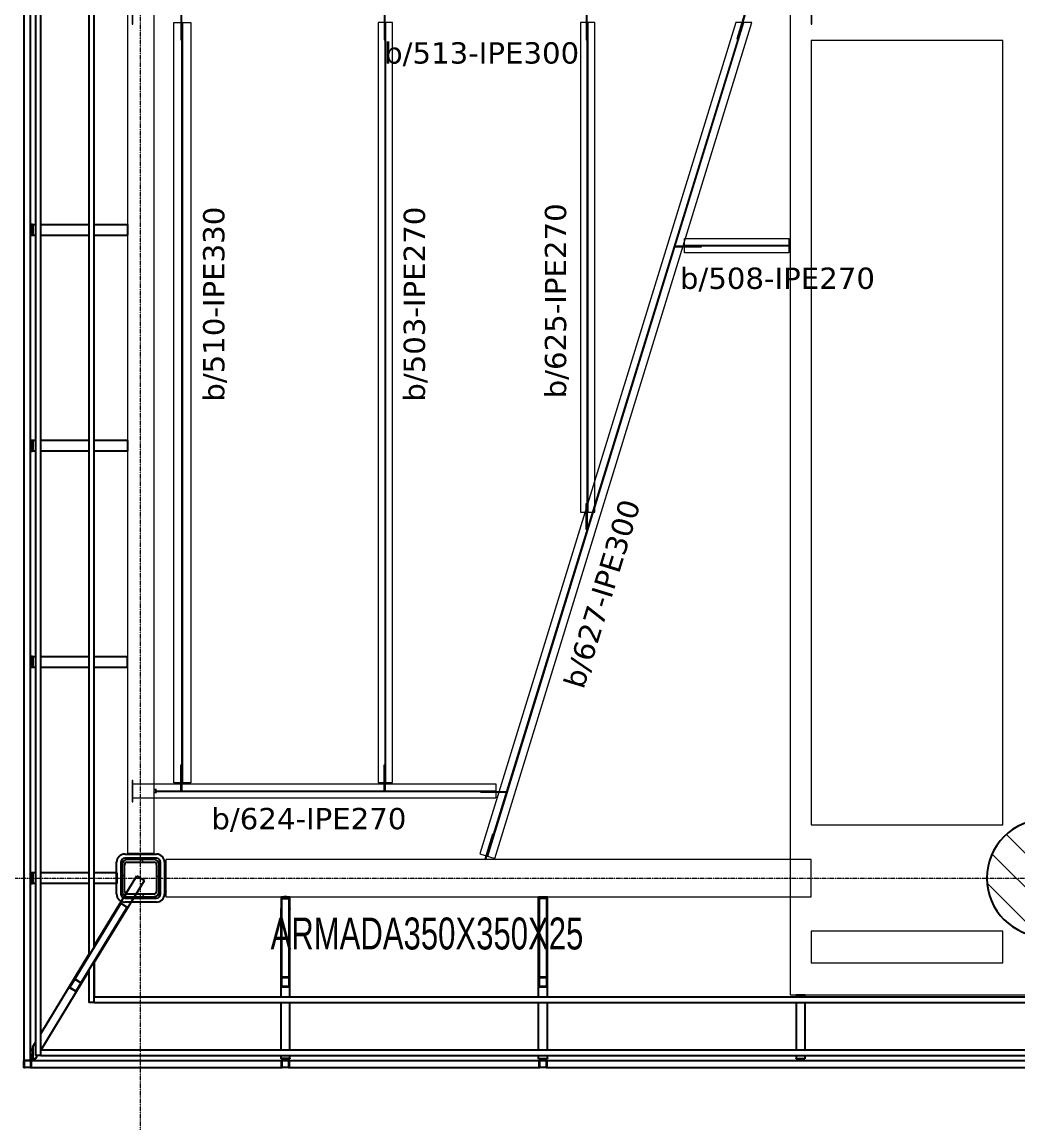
# Model space of a CAD drawing. Header units: millimetres. Extents: x -900 to 77706, y -21218 to 30789.
# Drawn here: x 3802 to 13159, y -2301 to 8043 of the extents above; entities that cross this region are included whole.
import ezdxf

# ---------------------------------------------------------------- set-up
doc = ezdxf.new("R2010")
doc.units = ezdxf.units.MM
doc.header["$LTSCALE"] = 0.9
doc.linetypes.add('Grid Line', pattern=[3.33375, 1.905, -0.47625, 0.47625, -0.47625])
for name, color, linetype, lineweight in [('0-3', 250, 'Continuous', 5), ('A_ALMA', 255, 'Continuous', 5), ('E_B_PLACA-1', 10, 'Continuous', 25), ('E_B_PLACA-2', 254, 'Continuous', 25), ('E_COLUMNAS', 1, 'Continuous', 18), ('E_COLUMNAS-1', 254, 'Continuous', 25), ('E_COLUMNAS-2', 1, 'Continuous', 9), ('E_COLUMNAS-3', 1, 'Continuous', 35), ('E_COLUMNAS-4', 1, 'Continuous', 25), ('E_EJES-1', 8, 'Grid Line', 9), ('E_TEXTO', 3, 'Continuous', 9), ('E_VIGAS', 5, 'Continuous', 9), ('E_VIGAS-1', 5, 'Continuous', 25), ('E_VIGAS-2', 10, 'Continuous', 25), ('E_VIGAS-3', 5, 'Continuous', 25), ('P-PLATINA', 6, 'Continuous', 15), ('S-COLS-HDLN-1', 52, 'Continuous', 9), ('VIGAS_HCB', 253, 'Continuous', 15)]:
    doc.layers.add(name, color=color, linetype=linetype, lineweight=lineweight)
doc.styles.add('Arial Narrow', font='', dxfattribs={"width": 0.85, "height": 0.3})
doc.styles.add('VERDANA', font='verdana.ttf')
doc.styles.get('Arial Narrow').set_extended_font_data('Arial Narrow')

# ---------------------------------------------------------------- blocks, each defined once
blk = doc.blocks.new('EST_SFM_VIGA-METALICA-SECCION-C - EST_SFM_VIGA-METALICA-UPN160-1602621-PLANTA DE PISO 12 N_E_ _48_55m')
at = {"layer": 'E_VIGAS-1'}
for p, q in [((14.466, 0.047), (-14.455, 0.047)), ((14.471, 0.047), (14.468, 0.047)), ((14.471, 0.047), (14.471, -0.016)), ((-14.46, -0.018), (14.471, -0.018))]:
    blk.add_line(p, q, dxfattribs=at)
blk = doc.blocks.new('EST_SFM_VIGA-METALICA-SECCION-C - EST_SFM_VIGA-METALICA-UPN100-1529610-PLANTA DE PISO 12 N_E_ _48_55m')
at = {"layer": 'E_VIGAS-2'}
for p, q in [((14.393, 0.032), (-14.39, 0.032)), ((14.393, 0.032), (14.393, -0.018)), ((-14.442, -0.018), (14.393, -0.018))]:
    blk.add_line(p, q, dxfattribs=at)
blk = doc.blocks.new('EST_SFM_VIGA-METALICA-SECCION-C - EST_SFM_VIGA-METALICA-UPN100-1529678-PLANTA DE PISO 12 N_E_ _48_55m')
at = {"layer": 'E_VIGAS-2'}
for p, q in [((13.374, 0.018), (-13.422, 0.018)), ((13.894, 0.018), (13.507, 0.018)), ((13.894, 0.018), (13.894, -0.032)), ((-13.504, -0.032), (13.456, -0.032)), ((13.59, -0.032), (13.893, -0.032))]:
    blk.add_line(p, q, dxfattribs=at)
blk = doc.blocks.new('EST_SFM_VIGA-METALICA-SECCION-C - EST_SFM_VIGA-METALICA-UPN100-1527742-PLANTA DE PISO 12 N_E_ _48_55m')
at = {"layer": 'E_VIGAS-2'}
for p, q in [((-34.827, -0.032), (-34.827, 0.018)), ((34.044, 0.018), (-34.827, 0.018)), ((-34.827, -0.032), (34.044, -0.032))]:
    blk.add_line(p, q, dxfattribs=at)
blk = doc.blocks.new('EST_SFM_VIGA-METALICA-SECCION-C - EST_SFM_VIGA-METALICA-UPN100-1527772-PLANTA DE PISO 12 N_E_ _48_55m')
at = {"layer": 'E_VIGAS-2'}
for p, q in [((-34.929, -0.018), (-34.929, 0.032)), ((34.942, 0.032), (-34.929, 0.032)), ((-34.929, -0.018), (34.942, -0.018))]:
    blk.add_line(p, q, dxfattribs=at)
blk = doc.blocks.new('EST_SFM_VIGA-METALICA-SECCION-C - EST_SFM_VIGA-METALICA-UPN160-1579051-PLANTA DE PISO 12 N_E_ _48_55m')
at = {"layer": 'E_VIGAS-1'}
for p, q in [((-35.108, 0.047), (-35.175, 0.047)), ((-32.753, 0.047), (-35.107, 0.047)), ((-32.685, 0.047), (-32.751, 0.047)), ((-30.333, 0.047), (-32.684, 0.047)), ((-30.265, 0.047), (-30.331, 0.047)), ((30.107, 0.047), (-30.264, 0.047)), ((-35.176, -0.018), (-35.176, -0.012)), ((-35.176, -0.018), (-35.17, -0.018)), ((-35.112, -0.018), (-32.747, -0.018)), ((-32.689, -0.018), (-30.327, -0.018)), ((-30.269, -0.018), (30.113, -0.018))]:
    blk.add_line(p, q, dxfattribs=at)
blk = doc.blocks.new('EST_SCM_COLUMNA-METALICA-SECCION-CUADRADA - EST_SCM_COLUMNA-TUBULAR-CUADRADA_PTEØ_70x70 e_3mm-1587330-PLANTA DE PISO 12 N_E_ _48_55m')
at = {"layer": 'E_COLUMNAS-2'}
h = blk.add_hatch(dxfattribs=at)
h.set_pattern_fill('FP_1', color=256, style=0, pattern_type=2)
h.set_pattern_definition([(135, (75.225, -138.917), (-0.15909903, -0.15909903), [])])
h.paths.add_polyline_path([(0.029, -0.035), (0.033, -0.033), (0.035, -0.029), (0.031, -0.031)])
h.paths.add_polyline_path([(-0.029, -0.035), (-0.031, -0.031), (-0.035, -0.029), (-0.033, -0.033)])
h.paths.add_polyline_path([(0.029, -0.035), (0.029, -0.032), (-0.029, -0.032), (-0.029, -0.035)])
h.paths.add_polyline_path([(0.035, 0.029), (0.033, 0.033), (0.029, 0.035), (0.031, 0.031)])
h.paths.add_polyline_path([(0.035, -0.029), (0.035, 0.029), (0.032, 0.029), (0.032, -0.029)])
h.paths.add_polyline_path([(-0.035, 0.029), (-0.031, 0.031), (-0.029, 0.035), (-0.033, 0.033)])
h.paths.add_polyline_path([(-0.035, -0.029), (-0.032, -0.029), (-0.032, 0.029), (-0.035, 0.029), (-0.035, 0.016)])
h.paths.add_polyline_path([(0.029, 0.032), (0.029, 0.035), (-0.029, 0.035), (-0.029, 0.032)])
at = {"layer": 'E_COLUMNAS-1'}
for p, q in [((-0.035, -0.029), (-0.035, 0.029)), ((-0.032, 0.029), (-0.032, -0.029)), ((-0.029, 0.035), (0.029, 0.035)), ((0.029, 0.032), (-0.029, 0.032)), ((0.032, -0.029), (0.032, 0.029)), ((0.035, 0.029), (0.035, -0.029)), ((-0.029, -0.032), (0.029, -0.032)), ((0.029, -0.035), (-0.029, -0.035))]:
    blk.add_line(p, q, dxfattribs=at)
for centre, radius, start, end in [((-0.029, 0.029), 0.006, 90, 180), ((-0.029, 0.029), 0.003, 90, 180), ((0.029, 0.029), 0.006, 0, 90), ((0.029, 0.029), 0.003, 0, 90), ((0.029, 0.029), 0.006, 10, 80), ((0.029, 0.029), 0.003, 30, 60), ((-0.029, -0.029), 0.006, 180, 270), ((-0.029, -0.029), 0.003, 180, 270), ((0.029, -0.029), 0.006, 270, 0), ((0.029, -0.029), 0.003, 270, 360)]:
    blk.add_arc(centre, radius, start, end, dxfattribs=at)
blk = doc.blocks.new('EST_SCM_COLUMNA-METALICA-SECCION-CUADRADA - EST_SCM_COLUMNA-TUBULAR-CUADRADA_PTEØ_70x70 e_3mm-V29-PLANTA DE PISO 12 N_E_ _48_55m')
at = {"layer": 'E_COLUMNAS-1'}
for p, q in [((-0.035, -0.029), (-0.035, 0.029)), ((-0.032, 0.029), (-0.032, -0.029)), ((-0.029, 0.035), (0.029, 0.035)), ((0.029, 0.032), (-0.029, 0.032)), ((0.032, -0.029), (0.032, 0.029)), ((0.035, 0.029), (0.035, -0.029)), ((-0.029, -0.032), (0.029, -0.032)), ((0.029, -0.035), (-0.029, -0.035))]:
    blk.add_line(p, q, dxfattribs=at)
for centre, radius, start, end in [((-0.029, 0.029), 0.006, 90, 180), ((-0.029, 0.029), 0.006, 90, 170), ((-0.029, 0.029), 0.003, 90, 180), ((-0.029, 0.029), 0.003, 90, 150), ((0.029, 0.029), 0.006, 0, 90), ((0.029, 0.029), 0.006, 10, 90), ((0.029, 0.029), 0.003, 0, 90), ((0.029, 0.029), 0.003, 30, 90), ((-0.029, -0.029), 0.006, 180, 270), ((-0.029, -0.029), 0.003, 180, 270), ((0.029, -0.029), 0.006, 270, 0), ((0.029, -0.029), 0.003, 270, 360)]:
    blk.add_arc(centre, radius, start, end, dxfattribs=at)
blk = doc.blocks.new('EST_SCM_COLUMNA-METALICA-SECCION-CUADRADA - EST_SCM_COLUMNA-TUBULAR-CUADRADA_PTEØ_70x70 e_3mm-V30-PLANTA DE PISO 12 N_E_ _48_55m')
at = {"layer": 'E_COLUMNAS-1'}
for p, q in [((-0.035, -0.029), (-0.035, 0.029)), ((-0.032, 0.029), (-0.032, -0.029)), ((-0.029, 0.035), (0.029, 0.035)), ((0.029, 0.032), (-0.029, 0.032)), ((0.032, -0.029), (0.032, 0.029)), ((0.035, 0.029), (0.035, -0.029)), ((-0.029, -0.032), (0.029, -0.032)), ((0.029, -0.035), (-0.029, -0.035))]:
    blk.add_line(p, q, dxfattribs=at)
for centre, radius, start, end in [((-0.029, 0.029), 0.006, 90, 180), ((-0.029, 0.029), 0.006, 90, 170), ((-0.029, 0.029), 0.003, 90, 180), ((-0.029, 0.029), 0.003, 90, 150), ((0.029, 0.029), 0.006, 0, 90), ((0.029, 0.029), 0.006, 10, 90), ((0.029, 0.029), 0.003, 0, 90), ((0.029, 0.029), 0.003, 30, 90), ((-0.029, -0.029), 0.006, 180, 270), ((-0.029, -0.029), 0.003, 180, 270), ((0.029, -0.029), 0.006, 270, 0), ((0.029, -0.029), 0.003, 270, 360)]:
    blk.add_arc(centre, radius, start, end, dxfattribs=at)
blk = doc.blocks.new('DCTIB_CNI_EST_MOD-1A-FAC_0001_rvt-2-PLANTA DE PISO 12 N_E_ _48_55m')
at = {"layer": 'E_VIGAS'}
h = blk.add_hatch(dxfattribs=at)
h.set_pattern_fill('FP_2', color=256, style=0, pattern_type=2)
h.set_pattern_definition([(45, (0, 0), (-0.376888, 0.376888), []), (45, (0, 0.571), (-0.376888, 0.376888), [])])
h.paths.add_polyline_path([(-72.834, 139.641), (-72.77, 139.641), (-72.77, 139.643), (-72.834, 139.643)])
h.paths.add_polyline_path([(-72.837, 139.645), (-72.836, 139.645), (-72.837, 139.667)])
h.paths.add_polyline_path([(-72.769, 139.645), (-72.767, 139.645), (-72.769, 139.667)])
h.paths.add_polyline_path([(-72.834, 139.729), (-72.77, 139.729), (-72.77, 139.731), (-72.834, 139.731)])
at = {"layer": 'E_B_PLACA-1'}
blk.add_line((-74.597, 139.881), (-74.597, 139.545), dxfattribs=at)
at = {"layer": 'E_B_PLACA-2'}
blk.add_line((-74.597, 139.545), (-74.597, 139.881), dxfattribs=at)
at = {"layer": 'E_COLUMNAS-1'}
for centre, radius, start, end in [((-75.196, 138.946), 0.006, 10, 80), ((-75.196, 138.946), 0.006, 10, 80), ((-75.196, 138.946), 0.003, 30, 60), ((-75.196, 138.946), 0.003, 30, 60), ((-72.831, 138.946), 0.006, 90, 170), ((-72.831, 138.946), 0.006, 90, 170), ((-72.831, 138.946), 0.003, 90, 150), ((-72.831, 138.946), 0.003, 90, 150), ((-72.773, 138.946), 0.006, 10, 90), ((-72.773, 138.946), 0.006, 10, 90), ((-72.773, 138.946), 0.003, 30, 90), ((-72.773, 138.946), 0.003, 30, 90), ((-70.411, 138.946), 0.006, 90, 170), ((-70.411, 138.946), 0.006, 90, 170), ((-70.411, 138.946), 0.003, 90, 150), ((-70.411, 138.946), 0.003, 90, 150), ((-70.353, 138.946), 0.006, 10, 90), ((-70.353, 138.946), 0.006, 10, 90), ((-70.353, 138.946), 0.003, 30, 90), ((-70.353, 138.946), 0.003, 30, 90)]:
    blk.add_arc(centre, radius, start, end, dxfattribs=at)
at = {"layer": 'E_VIGAS-1'}
for p, q in [((-75.177, 146.804), (-75.195, 146.804)), ((-75.177, 146.767), (-75.177, 146.804)), ((-75.177, 146.804), (-75.175, 146.804)), ((-75.175, 146.704), (-75.175, 146.804)), ((-75.175, 146.804), (-75.147, 146.804)), ((-75.175, 146.804), (-75.175, 146.704)), ((-75.097, 146.804), (-74.647, 146.804)), ((-74.597, 146.804), (-74.286, 146.804)), ((-74.286, 146.804), (-74.286, 146.704)), ((-75.195, 146.757), (-75.181, 146.757)), ((-75.181, 146.752), (-75.195, 146.752)), ((-75.195, 146.704), (-75.177, 146.704)), ((-75.18, 146.757), (-75.176, 146.757)), ((-75.18, 146.757), (-75.176, 146.757)), ((-75.177, 146.757), (-75.18, 146.757)), ((-75.176, 146.752), (-75.18, 146.752)), ((-75.18, 146.752), (-75.177, 146.752)), ((-75.176, 146.752), (-75.18, 146.752)), ((-75.177, 146.704), (-75.177, 146.742)), ((-75.175, 146.704), (-75.177, 146.704)), ((-75.175, 146.704), (-75.147, 146.704)), ((-75.097, 146.704), (-74.647, 146.704)), ((-74.597, 146.704), (-74.286, 146.704)), ((-75.177, 144.774), (-75.195, 144.774)), ((-75.195, 144.726), (-75.181, 144.726)), ((-75.181, 144.721), (-75.195, 144.721)), ((-75.18, 144.726), (-75.176, 144.726)), ((-75.18, 144.726), (-75.176, 144.726)), ((-75.177, 144.726), (-75.18, 144.726)), ((-75.176, 144.721), (-75.18, 144.721)), ((-75.18, 144.721), (-75.177, 144.721)), ((-75.176, 144.721), (-75.18, 144.721)), ((-75.177, 144.774), (-75.175, 144.774)), ((-75.177, 144.736), (-75.177, 144.774)), ((-75.177, 144.674), (-75.177, 144.711)), ((-75.175, 144.674), (-75.175, 144.774)), ((-75.175, 144.774), (-75.175, 144.674)), ((-75.147, 144.774), (-75.175, 144.774)), ((-74.647, 144.774), (-75.097, 144.774)), ((-74.286, 144.774), (-74.597, 144.774)), ((-74.286, 144.774), (-74.286, 144.674)), ((-75.195, 144.674), (-75.177, 144.674)), ((-75.175, 144.674), (-75.177, 144.674)), ((-75.147, 144.674), (-75.175, 144.674)), ((-74.647, 144.674), (-75.097, 144.674)), ((-74.286, 144.674), (-74.597, 144.674)), ((-75.177, 142.743), (-75.195, 142.743)), ((-75.177, 142.706), (-75.177, 142.743)), ((-75.177, 142.743), (-75.175, 142.743)), ((-75.175, 142.643), (-75.175, 142.743)), ((-75.175, 142.743), (-75.147, 142.743)), ((-75.175, 142.743), (-75.175, 142.643)), ((-75.097, 142.743), (-74.647, 142.743)), ((-74.597, 142.743), (-74.287, 142.743)), ((-74.287, 142.743), (-74.287, 142.643)), ((-75.195, 142.696), (-75.181, 142.696)), ((-75.181, 142.69), (-75.195, 142.69)), ((-75.195, 142.643), (-75.177, 142.643)), ((-75.18, 142.696), (-75.176, 142.696)), ((-75.18, 142.696), (-75.176, 142.696)), ((-75.177, 142.696), (-75.18, 142.696)), ((-75.176, 142.69), (-75.18, 142.69)), ((-75.18, 142.69), (-75.177, 142.69)), ((-75.176, 142.69), (-75.18, 142.69)), ((-75.177, 142.643), (-75.177, 142.68)), ((-75.175, 142.643), (-75.177, 142.643)), ((-75.175, 142.643), (-75.147, 142.643)), ((-75.097, 142.643), (-74.647, 142.643)), ((-74.597, 142.643), (-74.287, 142.643)), ((-75.177, 140.712), (-75.195, 140.712)), ((-75.177, 140.712), (-75.175, 140.712)), ((-75.177, 140.675), (-75.177, 140.712)), ((-75.175, 140.612), (-75.175, 140.712)), ((-75.175, 140.712), (-75.175, 140.612)), ((-75.147, 140.712), (-75.175, 140.712)), ((-74.647, 140.712), (-75.097, 140.712)), ((-74.387, 140.712), (-74.597, 140.712)), ((-74.597, 140.027), (-74.197, 140.684)), ((-74.387, 140.712), (-74.387, 140.612)), ((-74.197, 140.684), (-74.127, 140.641)), ((-75.195, 140.665), (-75.181, 140.665)), ((-75.181, 140.66), (-75.195, 140.66)), ((-75.195, 140.612), (-75.177, 140.612)), ((-75.18, 140.665), (-75.176, 140.665)), ((-75.18, 140.665), (-75.176, 140.665)), ((-75.177, 140.665), (-75.18, 140.665)), ((-75.176, 140.66), (-75.18, 140.66)), ((-75.18, 140.66), (-75.177, 140.66)), ((-75.176, 140.66), (-75.18, 140.66)), ((-75.177, 140.612), (-75.177, 140.65)), ((-75.175, 140.612), (-75.177, 140.612)), ((-75.147, 140.612), (-75.175, 140.612)), ((-74.647, 140.612), (-75.097, 140.612)), ((-74.597, 139.869), (-74.127, 140.641)), ((-74.387, 140.612), (-74.597, 140.612)), ((-72.843, 140.488), (-72.815, 140.488)), ((-72.843, 140.488), (-72.843, 140.377)), ((-72.837, 140.465), (-72.837, 139.727)), ((-72.77, 140.469), (-72.834, 140.469)), ((-72.805, 140.488), (-72.805, 140.487)), ((-72.8, 140.488), (-72.805, 140.488)), ((-72.805, 140.487), (-72.8, 140.487)), ((-72.805, 140.469), (-72.805, 140.487)), ((-72.8, 140.487), (-72.8, 140.488)), ((-72.8, 140.487), (-72.8, 140.469)), ((-72.789, 140.488), (-72.761, 140.488)), ((-72.767, 139.727), (-72.767, 140.465)), ((-72.761, 140.377), (-72.761, 140.488)), ((-70.423, 140.488), (-70.341, 140.488)), ((-70.423, 139.545), (-70.423, 140.488)), ((-70.417, 140.468), (-70.417, 139.727)), ((-70.35, 140.472), (-70.414, 140.472)), ((-70.347, 139.727), (-70.347, 140.468)), ((-70.341, 139.545), (-70.341, 140.488)), ((-74.35, 140.421), (-74.782, 139.711)), ((-74.723, 139.675), (-74.29, 140.384)), ((-74.291, 140.389), (-74.346, 140.423)), ((-72.843, 140.371), (-72.843, 140.377)), ((-72.843, 139.545), (-72.843, 140.371)), ((-72.761, 140.377), (-72.761, 140.371)), ((-72.761, 139.545), (-72.761, 140.371)), ((-75.097, 139.206), (-74.647, 139.944)), ((-75.097, 139.048), (-74.647, 139.787)), ((-74.782, 139.711), (-74.828, 139.637)), ((-74.826, 139.637), (-74.781, 139.711)), ((-74.822, 139.644), (-74.826, 139.637)), ((-74.779, 139.714), (-74.781, 139.711)), ((-74.779, 139.712), (-74.724, 139.678)), ((-74.723, 139.68), (-74.778, 139.713)), ((-74.724, 139.676), (-74.769, 139.602)), ((-74.768, 139.601), (-74.723, 139.675)), ((-74.724, 139.676), (-74.722, 139.679)), ((-72.837, 139.727), (-72.837, 139.645)), ((-72.836, 139.731), (-72.836, 139.727)), ((-72.836, 139.645), (-72.836, 139.727)), ((-72.836, 139.652), (-72.836, 139.645)), ((-72.77, 139.731), (-72.834, 139.731)), ((-72.834, 139.729), (-72.77, 139.729)), ((-72.77, 139.643), (-72.834, 139.643)), ((-72.834, 139.641), (-72.77, 139.641)), ((-72.769, 139.727), (-72.769, 139.731)), ((-72.769, 139.727), (-72.769, 139.645)), ((-72.769, 139.645), (-72.769, 139.652)), ((-72.767, 139.645), (-72.767, 139.727)), ((-70.417, 139.727), (-70.417, 139.645)), ((-70.416, 139.731), (-70.416, 139.727)), ((-70.416, 139.645), (-70.416, 139.727)), ((-70.416, 139.652), (-70.416, 139.645)), ((-70.35, 139.731), (-70.414, 139.731)), ((-70.414, 139.729), (-70.35, 139.729)), ((-70.35, 139.643), (-70.414, 139.643)), ((-70.414, 139.641), (-70.35, 139.641)), ((-70.349, 139.727), (-70.349, 139.731)), ((-70.349, 139.727), (-70.349, 139.645)), ((-70.349, 139.645), (-70.349, 139.652)), ((-70.347, 139.645), (-70.347, 139.727)), ((-74.827, 139.632), (-74.772, 139.599)), ((-74.771, 139.601), (-74.826, 139.634)), ((-74.769, 139.602), (-74.765, 139.609)), ((-68.003, 139.567), (-67.921, 139.567)), ((-68.003, 139.567), (-68.003, 139.545)), ((-67.921, 139.567), (-67.921, 139.545)), ((-72.843, 139.045), (-72.843, 139.495)), ((-72.761, 139.045), (-72.761, 139.495)), ((-70.423, 139.045), (-70.423, 139.495)), ((-70.341, 139.045), (-70.341, 139.495)), ((-68.003, 139.495), (-68.003, 139.045)), ((-67.921, 139.495), (-67.921, 139.045)), ((-75.175, 139.078), (-75.147, 139.124)), ((-75.176, 139.065), (-75.195, 139.033)), ((-75.176, 139.023), (-75.176, 139.076)), ((-75.175, 139.078), (-75.175, 138.967)), ((-75.181, 138.994), (-75.178, 138.999)), ((-75.178, 138.99), (-75.181, 138.984)), ((-75.176, 138.966), (-75.176, 138.972)), ((-75.176, 138.972), (-75.176, 138.966)), ((-75.147, 138.966), (-75.176, 138.966)), ((-75.175, 138.967), (-75.147, 138.967)), ((-75.175, 138.961), (-75.174, 138.959)), ((-75.173, 138.957), (-75.172, 138.955)), ((-75.171, 138.952), (-75.171, 138.95)), ((-75.166, 138.947), (-75.155, 138.966)), ((-75.147, 138.967), (-75.13, 138.995)), ((-72.843, 138.967), (-72.843, 138.995)), ((-72.761, 138.967), (-72.843, 138.967)), ((-72.843, 138.966), (-72.843, 138.967)), ((-72.843, 138.967), (-72.761, 138.967)), ((-72.843, 138.966), (-72.815, 138.966)), ((-72.815, 138.966), (-72.843, 138.966)), ((-72.805, 138.961), (-72.805, 138.966)), ((-72.805, 138.952), (-72.805, 138.961)), ((-72.805, 138.947), (-72.805, 138.949)), ((-72.8, 138.966), (-72.8, 138.961)), ((-72.8, 138.961), (-72.8, 138.952)), ((-72.8, 138.949), (-72.8, 138.947)), ((-72.761, 138.966), (-72.789, 138.966)), ((-72.789, 138.966), (-72.761, 138.966)), ((-72.761, 138.967), (-72.761, 138.995)), ((-72.761, 138.967), (-72.761, 138.966)), ((-70.423, 138.967), (-70.423, 138.995)), ((-70.423, 138.966), (-70.423, 138.967)), ((-70.423, 138.967), (-70.341, 138.967)), ((-70.395, 138.966), (-70.423, 138.966)), ((-70.385, 138.961), (-70.385, 138.966)), ((-70.385, 138.952), (-70.385, 138.961)), ((-70.385, 138.947), (-70.385, 138.949)), ((-70.38, 138.966), (-70.38, 138.961)), ((-70.38, 138.961), (-70.38, 138.952)), ((-70.38, 138.949), (-70.38, 138.947)), ((-70.341, 138.966), (-70.369, 138.966)), ((-70.341, 138.967), (-70.341, 138.995)), ((-70.341, 138.967), (-70.341, 138.966)), ((-68.003, 138.995), (-68.003, 138.967)), ((-68.003, 138.967), (-67.921, 138.967)), ((-68.003, 138.966), (-68.003, 138.967)), ((-67.975, 138.966), (-68.003, 138.966)), ((-67.965, 138.961), (-67.965, 138.966)), ((-67.965, 138.947), (-67.965, 138.961)), ((-67.96, 138.966), (-67.96, 138.961)), ((-67.96, 138.961), (-67.96, 138.947)), ((-67.921, 138.966), (-67.949, 138.966)), ((-67.921, 138.995), (-67.921, 138.967)), ((-67.921, 138.967), (-67.921, 138.966))]:
    blk.add_line(p, q, dxfattribs=at)
at = {"layer": 'E_VIGAS-1', "flags": 128}
for points in [[(-72.834, 140.469), (-72.835, 140.469), (-72.835, 140.468), (-72.836, 140.468), (-72.836, 140.467), (-72.837, 140.466), (-72.837, 140.466), (-72.837, 140.465)], [(-72.767, 140.465), (-72.767, 140.466), (-72.767, 140.466), (-72.768, 140.467), (-72.768, 140.468), (-72.769, 140.468), (-72.769, 140.469), (-72.77, 140.469)], [(-70.414, 140.472), (-70.415, 140.471), (-70.415, 140.471), (-70.416, 140.471), (-70.416, 140.47), (-70.417, 140.469), (-70.417, 140.469), (-70.417, 140.468)], [(-70.347, 140.468), (-70.347, 140.469), (-70.347, 140.469), (-70.348, 140.47), (-70.348, 140.471), (-70.349, 140.471), (-70.349, 140.471), (-70.35, 140.472)], [(-74.35, 140.421), (-74.35, 140.422), (-74.349, 140.422), (-74.348, 140.423), (-74.348, 140.423), (-74.347, 140.423), (-74.346, 140.423), (-74.346, 140.423)], [(-74.291, 140.389), (-74.29, 140.389), (-74.29, 140.388), (-74.29, 140.388), (-74.29, 140.387), (-74.29, 140.386), (-74.29, 140.385), (-74.29, 140.384)], [(-72.843, 140.377), (-72.839, 140.376), (-72.836, 140.375)], [(-72.836, 140.369), (-72.839, 140.369), (-72.843, 140.371)], [(-72.768, 140.375), (-72.766, 140.376), (-72.761, 140.377)], [(-72.761, 140.371), (-72.766, 140.369), (-72.768, 140.369)], [(-74.828, 139.637), (-74.828, 139.636), (-74.828, 139.636), (-74.828, 139.635), (-74.828, 139.634), (-74.828, 139.633), (-74.828, 139.633), (-74.827, 139.632)], [(-74.778, 139.713), (-74.778, 139.714), (-74.779, 139.714), (-74.78, 139.714), (-74.78, 139.713), (-74.781, 139.713), (-74.782, 139.712), (-74.782, 139.711)], [(-74.781, 139.711), (-74.781, 139.711), (-74.78, 139.711), (-74.78, 139.712), (-74.78, 139.712), (-74.779, 139.712), (-74.779, 139.712), (-74.779, 139.712)], [(-74.724, 139.678), (-74.724, 139.678), (-74.724, 139.678), (-74.724, 139.678), (-74.723, 139.677), (-74.724, 139.677), (-74.724, 139.676), (-74.724, 139.676)], [(-74.723, 139.675), (-74.722, 139.676), (-74.722, 139.677), (-74.722, 139.678), (-74.722, 139.678), (-74.722, 139.679), (-74.722, 139.68), (-74.723, 139.68)], [(-72.834, 139.731), (-72.835, 139.731), (-72.835, 139.731), (-72.836, 139.73), (-72.836, 139.73), (-72.837, 139.729), (-72.837, 139.728), (-72.837, 139.727)], [(-72.837, 139.645), (-72.837, 139.644), (-72.837, 139.643), (-72.836, 139.642), (-72.836, 139.641), (-72.835, 139.641), (-72.835, 139.641), (-72.834, 139.641)], [(-72.836, 139.727), (-72.836, 139.728), (-72.835, 139.728), (-72.835, 139.728), (-72.835, 139.729), (-72.835, 139.729), (-72.834, 139.729), (-72.834, 139.729)], [(-72.834, 139.643), (-72.834, 139.643), (-72.835, 139.643), (-72.835, 139.643), (-72.835, 139.643), (-72.835, 139.644), (-72.836, 139.644), (-72.836, 139.645)], [(-72.767, 139.727), (-72.767, 139.728), (-72.767, 139.729), (-72.768, 139.73), (-72.768, 139.73), (-72.769, 139.731), (-72.769, 139.731), (-72.77, 139.731)], [(-72.77, 139.729), (-72.77, 139.729), (-72.769, 139.729), (-72.769, 139.729), (-72.769, 139.728), (-72.769, 139.728), (-72.769, 139.728), (-72.769, 139.727)], [(-72.77, 139.641), (-72.769, 139.641), (-72.769, 139.641), (-72.768, 139.641), (-72.768, 139.642), (-72.767, 139.643), (-72.767, 139.644), (-72.767, 139.645)], [(-72.769, 139.645), (-72.769, 139.644), (-72.769, 139.644), (-72.769, 139.643), (-72.769, 139.643), (-72.769, 139.643), (-72.77, 139.643), (-72.77, 139.643)], [(-70.414, 139.731), (-70.415, 139.731), (-70.415, 139.731), (-70.416, 139.73), (-70.416, 139.73), (-70.417, 139.729), (-70.417, 139.728), (-70.417, 139.727)], [(-70.417, 139.645), (-70.417, 139.644), (-70.417, 139.643), (-70.416, 139.642), (-70.416, 139.641), (-70.415, 139.641), (-70.415, 139.641), (-70.414, 139.641)], [(-70.416, 139.727), (-70.416, 139.728), (-70.415, 139.728), (-70.415, 139.728), (-70.415, 139.729), (-70.415, 139.729), (-70.414, 139.729), (-70.414, 139.729)], [(-70.414, 139.643), (-70.414, 139.643), (-70.415, 139.643), (-70.415, 139.643), (-70.415, 139.643), (-70.415, 139.644), (-70.416, 139.644), (-70.416, 139.645)], [(-70.347, 139.727), (-70.347, 139.728), (-70.347, 139.729), (-70.348, 139.73), (-70.348, 139.73), (-70.349, 139.731), (-70.349, 139.731), (-70.35, 139.731)], [(-70.35, 139.729), (-70.35, 139.729), (-70.349, 139.729), (-70.349, 139.729), (-70.349, 139.728), (-70.349, 139.728), (-70.349, 139.728), (-70.349, 139.727)], [(-70.35, 139.641), (-70.349, 139.641), (-70.349, 139.641), (-70.348, 139.641), (-70.348, 139.642), (-70.347, 139.643), (-70.347, 139.644), (-70.347, 139.645)], [(-70.349, 139.645), (-70.349, 139.644), (-70.349, 139.644), (-70.349, 139.643), (-70.349, 139.643), (-70.349, 139.643), (-70.35, 139.643), (-70.35, 139.643)], [(-74.826, 139.634), (-74.826, 139.634), (-74.826, 139.635), (-74.827, 139.635), (-74.827, 139.635), (-74.827, 139.636), (-74.826, 139.636), (-74.826, 139.637)], [(-74.772, 139.599), (-74.772, 139.599), (-74.771, 139.599), (-74.77, 139.599), (-74.77, 139.599), (-74.769, 139.6), (-74.768, 139.6), (-74.768, 139.601)], [(-74.769, 139.602), (-74.769, 139.601), (-74.77, 139.601), (-74.77, 139.601), (-74.77, 139.601), (-74.771, 139.601), (-74.771, 139.601), (-74.771, 139.601), (-74.771, 139.601)], [(-75.176, 139.076), (-75.176, 139.077), (-75.175, 139.078)], [(-75.195, 138.971), (-75.191, 138.978), (-75.186, 138.987), (-75.181, 138.994)], [(-75.181, 138.984), (-75.186, 138.977), (-75.191, 138.968), (-75.195, 138.961)], [(-75.19, 138.971), (-75.186, 138.97), (-75.182, 138.968), (-75.178, 138.964), (-75.175, 138.96), (-75.172, 138.956), (-75.171, 138.951), (-75.17, 138.947)], [(-75.147, 138.967), (-75.147, 138.967), (-75.147, 138.966)]]:
    blk.add_lwpolyline(points, dxfattribs=at)
at = {"layer": 'E_VIGAS-1'}
for centre, start_param, end_param in [((-72.815, 140.488), 0, 1.570796), ((-72.789, 140.488), 1.570796, 3.141593)]:
    blk.add_ellipse(centre, major_axis=(0.0107, 0), ratio=0.002301, start_param=start_param, end_param=end_param, dxfattribs=at)
for points, knots in [([(-75.181, 146.757), (-75.181, 146.757), (-75.18, 146.757), (-75.179, 146.758), (-75.178, 146.759), (-75.177, 146.76), (-75.177, 146.762), (-75.177, 146.763), (-75.177, 146.764), (-75.177, 146.766), (-75.177, 146.767)], [0, 0, 0, 0, 0.142857, 0.285714, 0.428571, 0.571429, 0.678571, 0.732143, 0.785714, 1, 1, 1, 1]), ([(-75.177, 146.742), (-75.177, 146.742), (-75.177, 146.744), (-75.177, 146.746), (-75.177, 146.748), (-75.178, 146.75), (-75.179, 146.751), (-75.181, 146.752), (-75.181, 146.752)], [0, 0, 0, 0, 0.142857, 0.285714, 0.428571, 0.571429, 0.785714, 1, 1, 1, 1]), ([(-75.181, 144.726), (-75.181, 144.726), (-75.18, 144.727), (-75.179, 144.727), (-75.178, 144.728), (-75.177, 144.73), (-75.177, 144.731), (-75.177, 144.732), (-75.177, 144.734), (-75.177, 144.735), (-75.177, 144.736)], [0, 0, 0, 0, 0.142857, 0.285714, 0.428571, 0.571429, 0.678571, 0.732143, 0.785714, 1, 1, 1, 1]), ([(-75.177, 144.711), (-75.177, 144.712), (-75.177, 144.713), (-75.177, 144.716), (-75.177, 144.718), (-75.178, 144.719), (-75.179, 144.721), (-75.181, 144.721), (-75.181, 144.721)], [0, 0, 0, 0, 0.142857, 0.285714, 0.428571, 0.571429, 0.785714, 1, 1, 1, 1]), ([(-75.181, 142.696), (-75.181, 142.696), (-75.18, 142.696), (-75.179, 142.697), (-75.178, 142.698), (-75.177, 142.699), (-75.177, 142.7), (-75.177, 142.701), (-75.177, 142.703), (-75.177, 142.704), (-75.177, 142.706)], [0, 0, 0, 0, 0.142857, 0.285714, 0.428571, 0.571429, 0.678571, 0.732143, 0.785714, 1, 1, 1, 1]), ([(-75.177, 142.68), (-75.177, 142.681), (-75.177, 142.683), (-75.177, 142.685), (-75.177, 142.687), (-75.178, 142.689), (-75.179, 142.69), (-75.181, 142.69), (-75.181, 142.69)], [0, 0, 0, 0, 0.142857, 0.285714, 0.428571, 0.571429, 0.785714, 1, 1, 1, 1]), ([(-75.181, 140.665), (-75.181, 140.665), (-75.18, 140.665), (-75.179, 140.666), (-75.178, 140.667), (-75.177, 140.668), (-75.177, 140.67), (-75.177, 140.671), (-75.177, 140.672), (-75.177, 140.674), (-75.177, 140.675)], [0, 0, 0, 0, 0.142857, 0.285714, 0.428571, 0.571429, 0.678571, 0.732143, 0.785714, 1, 1, 1, 1]), ([(-75.177, 140.65), (-75.177, 140.651), (-75.177, 140.652), (-75.177, 140.654), (-75.177, 140.656), (-75.178, 140.658), (-75.179, 140.659), (-75.181, 140.66), (-75.181, 140.66)], [0, 0, 0, 0, 0.142857, 0.285714, 0.428571, 0.571429, 0.785714, 1, 1, 1, 1]), ([(-75.181, 138.994), (-75.18, 138.996), (-75.178, 139.001), (-75.177, 139.009), (-75.176, 139.016), (-75.176, 139.021), (-75.176, 139.023)], [0, 0, 0, 0, 0.285714, 0.571429, 0.785714, 1, 1, 1, 1]), ([(-75.176, 138.972), (-75.176, 138.973), (-75.176, 138.975), (-75.176, 138.977), (-75.176, 138.978), (-75.176, 138.979), (-75.177, 138.98), (-75.177, 138.98), (-75.177, 138.981), (-75.177, 138.982), (-75.177, 138.982), (-75.177, 138.982), (-75.177, 138.982), (-75.177, 138.982), (-75.177, 138.983), (-75.177, 138.984), (-75.177, 138.984), (-75.177, 138.985), (-75.177, 138.985), (-75.177, 138.985), (-75.177, 138.985), (-75.177, 138.985), (-75.178, 138.986), (-75.178, 138.986), (-75.178, 138.987), (-75.178, 138.987), (-75.179, 138.987), (-75.179, 138.987), (-75.179, 138.987), (-75.18, 138.987), (-75.18, 138.986), (-75.181, 138.986), (-75.181, 138.985), (-75.181, 138.984)], [0, 0, 0, 0, 0.142857, 0.214286, 0.25, 0.285714, 0.321429, 0.357143, 0.392857, 0.410714, 0.419643, 0.428571, 0.4375, 0.446429, 0.464286, 0.5, 0.535714, 0.553571, 0.5625, 0.571429, 0.580357, 0.589286, 0.607143, 0.642857, 0.678571, 0.714286, 0.75, 0.785714, 0.821429, 0.839286, 0.857143, 0.928571, 1, 1, 1, 1]), ([(-75.181, 138.984), (-75.181, 138.985), (-75.181, 138.986), (-75.18, 138.986), (-75.18, 138.987), (-75.179, 138.987), (-75.179, 138.987), (-75.179, 138.987), (-75.178, 138.987), (-75.178, 138.987)], [0, 0, 0, 0, 0.0714286, 0.1428571, 0.1607143, 0.1785714, 0.2142857, 0.25, 0.2857143, 0.2857143, 0.2857143, 0.2857143]), ([(-75.177, 138.982), (-75.177, 138.982), (-75.177, 138.982), (-75.177, 138.982), (-75.177, 138.981), (-75.177, 138.98), (-75.177, 138.98), (-75.176, 138.979), (-75.176, 138.978), (-75.176, 138.977), (-75.176, 138.975), (-75.176, 138.973), (-75.176, 138.972)], [0.5714286, 0.5714286, 0.5714286, 0.5714286, 0.5803571, 0.5892857, 0.6071429, 0.6428571, 0.6785714, 0.7142857, 0.75, 0.7857143, 0.8571429, 1, 1, 1, 1]), ([(-72.815, 138.966), (-72.814, 138.966), (-72.813, 138.966), (-72.81, 138.966), (-72.808, 138.965), (-72.806, 138.964), (-72.805, 138.963), (-72.805, 138.962), (-72.805, 138.961)], [0, 0, 0, 0, 0.142857, 0.285714, 0.428571, 0.571429, 0.785714, 1, 1, 1, 1]), ([(-72.805, 138.961), (-72.805, 138.962), (-72.805, 138.963), (-72.807, 138.965), (-72.808, 138.965), (-72.81, 138.966), (-72.811, 138.966), (-72.812, 138.966), (-72.814, 138.966), (-72.815, 138.966)], [0, 0, 0, 0, 0.285714, 0.428571, 0.571429, 0.678571, 0.732143, 0.785714, 1, 1, 1, 1]), ([(-72.789, 138.966), (-72.79, 138.966), (-72.791, 138.966), (-72.794, 138.966), (-72.796, 138.965), (-72.798, 138.965), (-72.799, 138.963), (-72.8, 138.962), (-72.8, 138.961)], [0, 0, 0, 0, 0.142857, 0.285714, 0.428571, 0.571429, 0.785714, 1, 1, 1, 1]), ([(-72.8, 138.961), (-72.8, 138.962), (-72.799, 138.963), (-72.798, 138.965), (-72.796, 138.965), (-72.795, 138.966), (-72.794, 138.966), (-72.792, 138.966), (-72.79, 138.966), (-72.789, 138.966)], [0, 0, 0, 0, 0.285714, 0.428571, 0.571429, 0.678571, 0.732143, 0.785714, 1, 1, 1, 1]), ([(-70.395, 138.966), (-70.394, 138.966), (-70.393, 138.966), (-70.39, 138.966), (-70.388, 138.965), (-70.386, 138.964), (-70.385, 138.963), (-70.385, 138.962), (-70.385, 138.961)], [0, 0, 0, 0, 0.142857, 0.285714, 0.428571, 0.571429, 0.785714, 1, 1, 1, 1]), ([(-70.385, 138.961), (-70.385, 138.962), (-70.385, 138.963), (-70.387, 138.965), (-70.388, 138.965), (-70.39, 138.966), (-70.391, 138.966), (-70.392, 138.966), (-70.394, 138.966), (-70.395, 138.966)], [0, 0, 0, 0, 0.285714, 0.428571, 0.571429, 0.678571, 0.732143, 0.785714, 1, 1, 1, 1]), ([(-70.369, 138.966), (-70.37, 138.966), (-70.371, 138.966), (-70.374, 138.966), (-70.376, 138.965), (-70.378, 138.964), (-70.379, 138.963), (-70.38, 138.962), (-70.38, 138.961)], [0, 0, 0, 0, 0.142857, 0.285714, 0.428571, 0.571429, 0.785714, 1, 1, 1, 1]), ([(-70.38, 138.961), (-70.38, 138.962), (-70.379, 138.963), (-70.378, 138.965), (-70.376, 138.965), (-70.375, 138.966), (-70.374, 138.966), (-70.372, 138.966), (-70.37, 138.966), (-70.369, 138.966)], [0, 0, 0, 0, 0.285714, 0.428571, 0.571429, 0.678571, 0.732143, 0.785714, 1, 1, 1, 1]), ([(-67.965, 138.961), (-67.965, 138.962), (-67.965, 138.963), (-67.967, 138.965), (-67.968, 138.965), (-67.97, 138.966), (-67.971, 138.966), (-67.972, 138.966), (-67.974, 138.966), (-67.975, 138.966)], [0, 0, 0, 0, 0.285714, 0.428571, 0.571429, 0.678571, 0.732143, 0.785714, 1, 1, 1, 1]), ([(-67.975, 138.966), (-67.974, 138.966), (-67.973, 138.966), (-67.97, 138.966), (-67.968, 138.965), (-67.966, 138.964), (-67.965, 138.963), (-67.965, 138.962), (-67.965, 138.961)], [0, 0, 0, 0, 0.142857, 0.285714, 0.428571, 0.571429, 0.785714, 1, 1, 1, 1]), ([(-67.96, 138.961), (-67.96, 138.962), (-67.959, 138.963), (-67.958, 138.965), (-67.956, 138.965), (-67.955, 138.966), (-67.954, 138.966), (-67.952, 138.966), (-67.95, 138.966), (-67.949, 138.966)], [0, 0, 0, 0, 0.285714, 0.428571, 0.571429, 0.678571, 0.732143, 0.785714, 1, 1, 1, 1]), ([(-67.949, 138.966), (-67.95, 138.966), (-67.951, 138.966), (-67.954, 138.966), (-67.956, 138.965), (-67.958, 138.964), (-67.959, 138.963), (-67.96, 138.962), (-67.96, 138.961)], [0, 0, 0, 0, 0.142857, 0.285714, 0.428571, 0.571429, 0.785714, 1, 1, 1, 1])]:
    blk.add_open_spline(points, degree=3, knots=knots, dxfattribs=at)
for points in [[(-75.176, 139.023), (-75.176, 139.021), (-75.176, 139.018), (-75.177, 139.014), (-75.177, 139.011), (-75.177, 139.009)], [(-75.178, 139.001), (-75.179, 139), (-75.18, 138.997), (-75.181, 138.995), (-75.181, 138.994)], [(-75.176, 138.966), (-75.176, 138.966), (-75.176, 138.967), (-75.175, 138.967), (-75.175, 138.967)]]:
    blk.add_open_spline(points, degree=3, dxfattribs=at)
at = {"layer": 'E_COLUMNAS-1'}
for name, p in [('EST_SCM_COLUMNA-METALICA-SECCION-CUADRADA - EST_SCM_COLUMNA-TUBULAR-CUADRADA_PTEØ_70x70 e_3mm-1587330-PLANTA DE PISO 12 N_E_ _48_55m', (-75.225, 138.917)), ('EST_SCM_COLUMNA-METALICA-SECCION-CUADRADA - EST_SCM_COLUMNA-TUBULAR-CUADRADA_PTEØ_70x70 e_3mm-V29-PLANTA DE PISO 12 N_E_ _48_55m', (-72.802, 138.917)), ('EST_SCM_COLUMNA-METALICA-SECCION-CUADRADA - EST_SCM_COLUMNA-TUBULAR-CUADRADA_PTEØ_70x70 e_3mm-V30-PLANTA DE PISO 12 N_E_ _48_55m', (-70.382, 138.917))]:
    blk.add_blockref(name, p, dxfattribs=at)
at = {"layer": 'E_VIGAS-1'}
for name, p, rotation in [('EST_SFM_VIGA-METALICA-SECCION-C - EST_SFM_VIGA-METALICA-UPN160-1602621-PLANTA DE PISO 12 N_E_ _48_55m', (-75.242, 153.418), 270), ('EST_SFM_VIGA-METALICA-SECCION-C - EST_SFM_VIGA-METALICA-UPN100-1529610-PLANTA DE PISO 12 N_E_ _48_55m', (-75.13, 153.388), 269.9999999999999), ('EST_SFM_VIGA-METALICA-SECCION-C - EST_SFM_VIGA-METALICA-UPN100-1529678-PLANTA DE PISO 12 N_E_ _48_55m', (-74.615, 153.388), 270.0000000000001)]:
    blk.add_blockref(name, p, dxfattribs=dict(at, rotation=rotation))
for name, p in [('EST_SFM_VIGA-METALICA-SECCION-C - EST_SFM_VIGA-METALICA-UPN100-1527742-PLANTA DE PISO 12 N_E_ _48_55m', (-39.77, 139.527)), ('EST_SFM_VIGA-METALICA-SECCION-C - EST_SFM_VIGA-METALICA-UPN100-1527772-PLANTA DE PISO 12 N_E_ _48_55m', (-40.169, 139.013)), ('EST_SFM_VIGA-METALICA-SECCION-C - EST_SFM_VIGA-METALICA-UPN160-1579051-PLANTA DE PISO 12 N_E_ _48_55m', (-40.084, 138.9))]:
    blk.add_blockref(name, p, dxfattribs=at)
blk = doc.blocks.new('EST_SCM_COLUMNA-SECCION-CIRCULAR - EST_SCM_COLUMNA-CONCRETO-CIRCULAR_Ø_110cm-1246212-PLANTA DE PISO 12 N_E_ _48_55m')
at = {"layer": 'E_COLUMNAS'}
h = blk.add_hatch(dxfattribs=at)
h.set_pattern_fill('FP_6', color=256, style=0, pattern_type=2)
h.set_pattern_definition([(135, (65.662, -140.662), (-0.15909903, -0.15909903), [])])
h.paths.add_polyline_path([(-0.041, -0.548), (0.041, -0.548), (0.122, -0.536), (0.201, -0.512), (0.275, -0.476), (0.343, -0.43), (0.403, -0.374), (0.454, -0.31), (0.496, -0.239), (0.526, -0.162), (0.544, -0.082), (0.55, 0), (0.544, 0.082), (0.526, 0.162), (0.496, 0.239), (0.454, 0.31), (0.403, 0.374), (0.343, 0.43), (0.275, 0.476), (0.201, 0.512), (0.122, 0.536), (0.041, 0.548), (-0.041, 0.548), (-0.122, 0.536), (-0.201, 0.512), (-0.283, 0.471), (-0.343, 0.43), (-0.403, 0.374), (-0.454, 0.31), (-0.496, 0.239), (-0.526, 0.162), (-0.544, 0.082), (-0.55, 0), (-0.544, -0.082), (-0.526, -0.162), (-0.496, -0.239), (-0.454, -0.31), (-0.403, -0.374), (-0.343, -0.43), (-0.275, -0.476), (-0.198, -0.513), (-0.122, -0.536)])
at = {"layer": 'E_COLUMNAS-4'}
for start, end in [(360, 180), (180, 360)]:
    blk.add_arc((0, 0), 0.55, start, end, dxfattribs=at)
blk = doc.blocks.new('EST_SCM_COLUMNA-METALICA-SECCION-CUADRADA - EST_SCM_COLUMNA-TUBULAR-CUADRADA_ARMADA_350X350X25-V43-PLANTA DE PISO 12 N_E_ _48_55m')
at = {"layer": 'S-COLS-HDLN-1'}
h = blk.add_hatch(dxfattribs=at)
h.set_pattern_fill('FP_14', color=256, style=0, pattern_type=2)
h.set_pattern_definition([(135, (74.162, -140.662), (-0.15909903, -0.15909903), [])])
h.paths.add_polyline_path([(-0.014, -0.175), (0.129, -0.174), (0.144, -0.171), (0.16, -0.16), (0.171, -0.144), (0.175, -0.125), (0.175, 0.125), (0.171, 0.144), (0.16, 0.16), (0.144, 0.171), (0.125, 0.175), (-0.125, 0.175), (-0.144, 0.171), (-0.16, 0.16), (-0.171, 0.144), (-0.175, 0.125), (-0.175, -0.125), (-0.171, -0.144), (-0.158, -0.162), (-0.144, -0.171), (-0.125, -0.175)])
h.paths.add_polyline_path([(-0.014, -0.15), (-0.125, -0.15), (-0.138, -0.147), (-0.147, -0.138), (-0.15, -0.125), (-0.15, 0.125), (-0.147, 0.137), (-0.138, 0.147), (-0.125, 0.15), (0.129, 0.149), (0.137, 0.147), (0.147, 0.137), (0.15, 0.125), (0.15, -0.125), (0.147, -0.138), (0.137, -0.147), (0.125, -0.15)])
at = {"layer": 'E_COLUMNAS-4'}
for p, q in [((-0.175, 0.125), (-0.175, -0.125)), ((-0.15, -0.125), (-0.15, 0.125)), ((0.125, 0.175), (-0.125, 0.175)), ((-0.125, 0.15), (0.125, 0.15)), ((0.15, 0.125), (0.15, -0.125)), ((0.175, -0.125), (0.175, 0.125)), ((0.125, -0.15), (-0.125, -0.15)), ((-0.125, -0.175), (0.125, -0.175))]:
    blk.add_line(p, q, dxfattribs=at)
for centre, radius, start, end in [((-0.125, 0.125), 0.05, 90, 180), ((-0.125, 0.125), 0.025, 90, 180), ((0.125, 0.125), 0.05, 360, 90), ((0.125, 0.125), 0.025, 0, 90), ((-0.125, -0.125), 0.05, 180, 270), ((-0.125, -0.125), 0.025, 180, 270), ((0.125, -0.125), 0.025, 270, 0), ((0.125, -0.125), 0.05, 270, 360)]:
    blk.add_arc(centre, radius, start, end, dxfattribs=at)

msp = doc.modelspace()

# ---------------------------------------------------------------- linework, layer by layer
at = {"layer": 'A_ALMA'}
for p, q in [((5304.8, 895.1), (5304.8, 8037.5)), ((5312.3, 895.1), (5312.3, 8037.5)), ((7212.7, 898), (7212.7, 8037.5)), ((7219.3, 898), (7219.3, 8037.5)), ((8169.8, 207.9), (10576.1, 8038.3)), ((8176.5, 205.9), (10583.5, 8038.3)), ((9112.7, 3520.2), (9112.7, 8037.5)), ((9119.3, 3439.4), (9119.3, 8037.5)), ((10025.4, 5945.7), (11007, 5945.7)), ((10025.4, 5939.1), (11007, 5939.1)), ((5052, 820.9), (8252.6, 820.9)), ((5052, 814.3), (8252.6, 814.3))]:
    msp.add_line(p, q, dxfattribs=at)
at = {"layer": 'E_COLUMNAS-4'}
for p, q in [((4767, 225), (5065, 225)), ((4691, -149), (4691, 149)), ((4729, 149), (4729, -149)), ((5065, 187), (4767, 187)), ((5103, -149), (5103, 149)), ((5141, 149), (5141, -149)), ((4767, -187), (5065, -187)), ((5065, -225), (4767, -225))]:
    msp.add_line(p, q, dxfattribs=at)
for centre, radius, start, end in [((4767, 149), 76, 90, 180), ((5065, 149), 76, 0, 90), ((4767, 149), 38, 90, 180), ((5065, 149), 38, 0, 90), ((4767, -149), 76, 180, 270), ((4767, -149), 38, 180, 270), ((5065, -149), 76, 270, 0), ((5065, -149), 38, 270, 0)]:
    msp.add_arc(centre, radius, start, end, dxfattribs=at)
at = {"layer": 'E_EJES-1'}
for p, q in [((4916, -4561.2), (4916, 29888.7)), ((0, 0), (76806, 0))]:
    msp.add_line(p, q, dxfattribs=at)
at = {"layer": 'E_VIGAS', "color": 30, "true_color": 0xf26722}
for points in [[(11017, 26595.9), (11017, -1095.9), (66817.2, -1095.8), (66817.1, 26595.9)], [(4791.9, 235), (5041.9, 235), (5041.9, 25265), (4791.9, 25265)], [(13016.9, 500), (13016.9, 7870.2), (11217, 7870.1), (11217, 500)], [(13016.9, -795.9), (13016.9, -500), (11217, -500), (11217, -795.9)]]:
    msp.add_lwpolyline(points, close=True, dxfattribs=at)
at = {"layer": 'E_VIGAS-3', "flags": 128}
for points in [[(5153.3, 124.3), (5152.3, 123.8), (5151.4, 123.2), (5150.8, 122.5), (5150.4, 121.8), (5150.2, 121)], [(5150.2, -121), (5150.4, -121.8), (5150.8, -122.5), (5151.4, -123.2), (5152.3, -123.8), (5153.3, -124.3)]]:
    msp.add_lwpolyline(points, dxfattribs=at)
at = {"layer": 'E_VIGAS-3'}
for points, knots in [([(5054.7, 837.7), (5054.7, 837.1), (5054.7, 836.2), (5054.9, 835.1), (5055, 834.3), (5055.2, 833.4), (5055.5, 832.6), (5055.7, 832), (5055.9, 831.5), (5056, 831.1), (5056.2, 830.7), (5056.4, 830.2), (5056.7, 829.7), (5057, 829), (5057.3, 828.3), (5057.6, 827.7), (5058, 827.1), (5058.3, 826.6), (5058.6, 826), (5058.9, 825.5), (5059.3, 825.1), (5059.5, 824.7), (5059.8, 824.3), (5060, 823.9), (5060.3, 823.5), (5060.8, 822.9), (5060.9, 822.7), (5061, 822.7)], [0, 0, 0, 0, 0.0714286, 0.1071429, 0.1428571, 0.1785714, 0.2142857, 0.25, 0.2678571, 0.2857143, 0.3035714, 0.3214286, 0.3571429, 0.3928571, 0.4285714, 0.4642857, 0.5, 0.5357143, 0.5714286, 0.6071429, 0.6428571, 0.6785714, 0.7142857, 0.75, 0.7857143, 0.8571429, 1, 1, 1, 1]), ([(5061, 812.5), (5060.9, 812.5), (5060.8, 812.3), (5060.3, 811.7), (5060, 811.3), (5059.8, 811), (5059.5, 810.6), (5059.2, 810.1), (5058.9, 809.7), (5058.6, 809.2), (5058.3, 808.6), (5058, 808.1), (5057.6, 807.5), (5057.4, 807), (5057.2, 806.5), (5056.9, 806.1), (5056.7, 805.6), (5056.4, 805), (5056.2, 804.5), (5056, 804.1), (5055.9, 803.7), (5055.7, 803.2), (5055.5, 802.6), (5055.2, 801.8), (5055, 801), (5054.9, 800.1), (5054.7, 799), (5054.7, 798.1), (5054.7, 797.5)], [0, 0, 0, 0, 0.1428571, 0.2142857, 0.25, 0.2857143, 0.3214286, 0.3571429, 0.3928571, 0.4285714, 0.4642857, 0.5, 0.5357143, 0.5714286, 0.5892857, 0.6071429, 0.6428571, 0.6785714, 0.6964286, 0.7142857, 0.7321429, 0.75, 0.7857143, 0.8214286, 0.8571429, 0.8928571, 0.9285714, 1, 1, 1, 1])]:
    msp.add_open_spline(points, degree=3, knots=knots, dxfattribs=at)
at = {"layer": 'P-PLATINA'}
for points in [[(5294.8, 7875), (5304.8, 7875), (5304.8, 8119), (5294.8, 8119)], [(7202.7, 7875), (7212.7, 7875), (7212.7, 8119), (7202.7, 8119)], [(9102.7, 7875), (9112.7, 7875), (9112.7, 8119), (9102.7, 8119)], [(10518.8, 7886), (10528.4, 7883), (10600.1, 8116.3), (10590.5, 8119.2)], [(10183.4, 5939.1), (10183.4, 5929.1), (9939.4, 5929.1), (9939.4, 5939.1)], [(9102.7, 3520.2), (9112.7, 3520.2), (9112.7, 3276.2), (9102.7, 3276.2)], [(5294.8, 1064.9), (5304.8, 1064.9), (5304.8, 820.9), (5294.8, 820.9)], [(7202.7, 1064.9), (7212.7, 1064.9), (7212.7, 820.9), (7202.7, 820.9)], [(8357.1, 814.3), (8357.1, 804.3), (8113.1, 804.3), (8113.1, 814.3)], [(8150.3, 178.3), (8159.9, 175.4), (8231.5, 408.6), (8222, 411.5)]]:
    msp.add_lwpolyline(points, close=True, dxfattribs=at)
at = {"layer": 'VIGAS_HCB', "color": 8}
for points in [[(4836, 8222.5), (4836, 8022.5), (4842, 8022.5), (4842, 8222.5)], [(11217, 8222.5), (11217, 8022.5), (11223, 8022.5), (11223, 8222.5)], [(4836, 917.6), (4836, 717.6), (4842, 717.6), (4842, 917.6)]]:
    msp.add_lwpolyline(points, close=True, dxfattribs=at)
at = {"layer": 'VIGAS_HCB'}
for points in [[(5388.5, 895.1), (5228.5, 895.1), (5228.5, 8037.5), (5388.5, 8037.5)], [(7148.5, 898), (7283.5, 898), (7283.5, 8037.5), (7148.5, 8037.5)], [(9048.5, 3439.4), (9183.5, 3439.4), (9183.5, 8037.5), (9048.5, 8037.5)], [(10025.4, 6009.9), (11007, 6009.9), (11007, 5874.9), (10025.4, 5874.9)], [(4842, 885.1), (8252.6, 885.1), (8252.6, 750.1), (4842, 750.1)], [(5152, -175.4), (11217, -175), (11217, 175), (5152, 174.6)]]:
    msp.add_lwpolyline(points, close=True, dxfattribs=at)
msp.add_lwpolyline([(8244.8, 184.9), (10658.3, 8038.3), (10508.3, 8038.3), (8101.5, 228.9), (8244.8, 184.9)], dxfattribs=at)

# ---------------------------------------------------------------- block references
at = {"layer": '0-3', "xscale": 999.9999999999933, "yscale": 999.9999999999933, "zscale": 999.9999999999933}
msp.add_blockref('DCTIB_CNI_EST_MOD-1A-FAC_0001_rvt-2-PLANTA DE PISO 12 N_E_ _48_55m', (79078.1, -140662.4), dxfattribs=at)
at = {"layer": 'E_COLUMNAS-3', "xscale": 999.9999999999933, "yscale": 999.9999999999933, "zscale": 999.9999999999933}
for name, p in [('EST_SCM_COLUMNA-SECCION-CIRCULAR - EST_SCM_COLUMNA-CONCRETO-CIRCULAR_Ø_110cm-1246212-PLANTA DE PISO 12 N_E_ _48_55m', (13416, 0)), ('EST_SCM_COLUMNA-METALICA-SECCION-CUADRADA - EST_SCM_COLUMNA-TUBULAR-CUADRADA_ARMADA_350X350X25-V43-PLANTA DE PISO 12 N_E_ _48_55m', (4916, 0))]:
    msp.add_blockref(name, p, dxfattribs=at)

# ---------------------------------------------------------------- texts
at = {"layer": 'E_TEXTO', "attachment_point": 1}
for s, insert, char_height, width, style in [('b/513-IPE300', (7203.5, 7852.6), 200, 2013.707, 'VERDANA'), ('b/508-IPE270', (9982.4, 5735.8), 200, 1206.139, 'VERDANA'), ('b/624-IPE270', (5580.7, 659), 200, 1996.178, 'VERDANA'), ('ARMADA350X350X25', (6137, -370.4), 300, 3669.524, 'Arial Narrow')]:
    msp.add_mtext(s, dxfattribs=dict(at, insert=insert, char_height=char_height, width=width, style=style))
at = {"layer": 'E_TEXTO', "char_height": 200, "width": 1206.139, "attachment_point": 1, "style": 'VERDANA'}
for s, insert, rotation in [('b/625-IPE270', (8713.8, 4507.2), 90), ('b/510-IPE330', (5502.9, 4475.7), 90), ('b/503-IPE270', (7387.5, 4475.7), 90), ('b/627-IPE300', (8884.6, 1825.5), 72.91725)]:
    msp.add_mtext(s, dxfattribs=dict(at, insert=insert, rotation=rotation))

doc.saveas('drawing.dxf')
